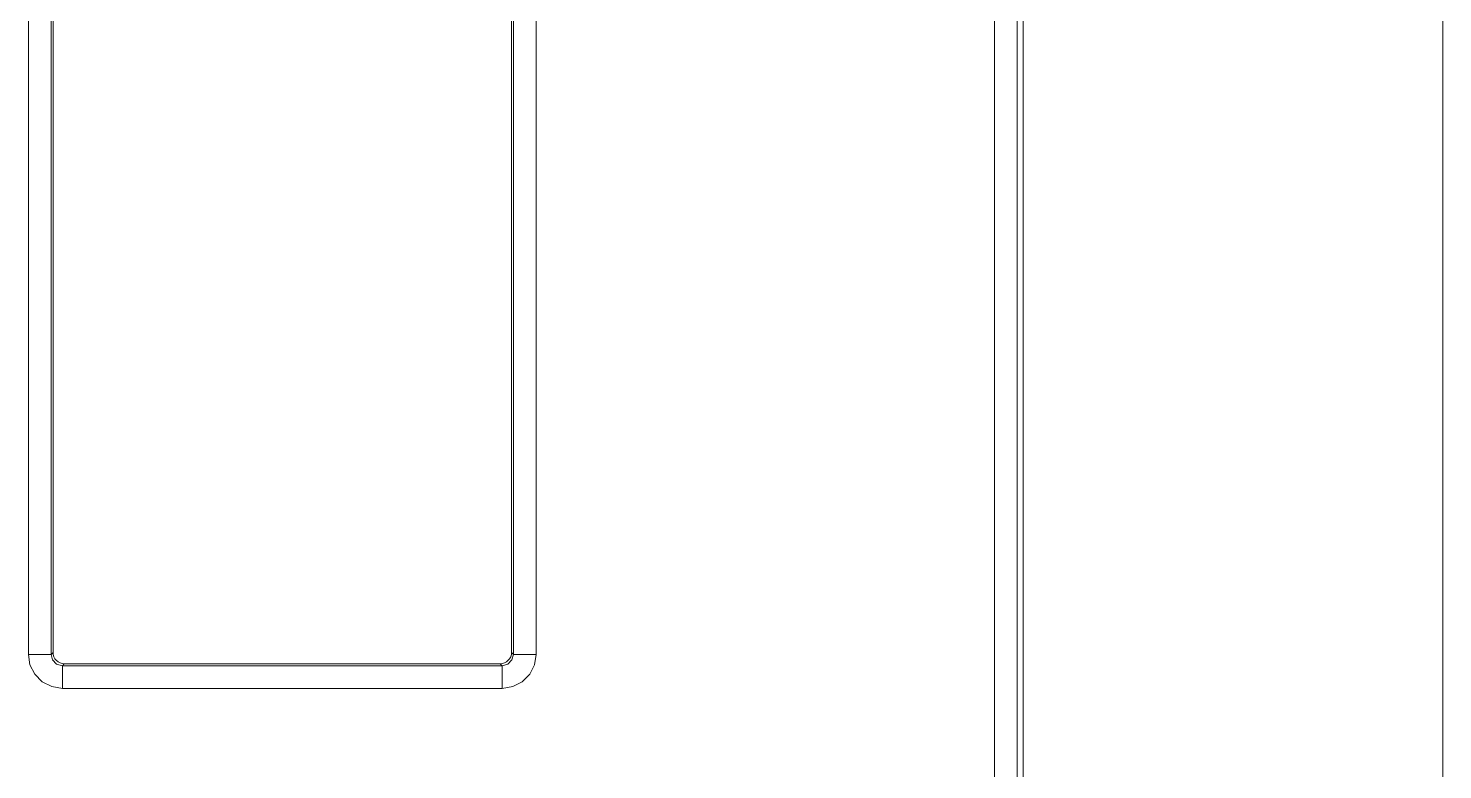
# Model space of a CAD drawing. Header units: millimetres. Extents: x 33157 to 59611, y -29750 to 1750.
# Drawn here: x 55007.4 to 55069.7, y -3166.9 to -3134.2 of the extents above; entities that cross this region are included whole.
import ezdxf

# ---------------------------------------------------------------- set-up
doc = ezdxf.new("R2010")
doc.units = ezdxf.units.MM
doc.layers.add('layer 1', color=7, linetype='Continuous', lineweight=18)
doc.layers.add('YOUCEGUDINGEDXF_CONTINUOUS_LINE', color=7, linetype='Continuous', lineweight=18)

msp = doc.modelspace()

# ---------------------------------------------------------------- linework, layer by layer
at = {"layer": 'layer 1', "lineweight": 9}
for p, q in [((55049.946, -3051.201), (55049.946, -3217.212)), ((55050.947, -3052.201), (55050.947, -3216.211)), ((55051.21, -3052.201), (55051.21, -3216.211)), ((55007.37, -3106.962), (55007.37, -3161.802)), ((55008.371, -3106.962), (55008.371, -3161.802)), ((55008.458, -3107.05), (55008.458, -3161.714)), ((55028.667, -3107.05), (55028.667, -3161.714)), ((55028.754, -3106.962), (55028.754, -3161.802)), ((55029.755, -3106.962), (55029.755, -3161.802)), ((55008.871, -3162.302), (55008.871, -3163.302)), ((55028.254, -3162.302), (55028.254, -3163.302))]:
    msp.add_line(p, q, dxfattribs=at)
for points in [[(55007.37, -3161.802), (55007.37, -3161.802), (55008.371, -3161.802), (55008.371, -3161.802)], [(55008.458, -3161.714), (55008.458, -3161.714), (55008.371, -3161.802), (55008.371, -3161.802)], [(55028.667, -3161.714), (55028.667, -3161.714), (55028.754, -3161.802), (55028.754, -3161.802)], [(55029.755, -3161.802), (55029.755, -3161.802), (55028.754, -3161.802), (55028.754, -3161.802)], [(55028.254, -3162.302), (55028.254, -3162.302), (55008.871, -3162.302), (55008.871, -3162.302)], [(55028.166, -3162.214), (55028.166, -3162.214), (55008.95, -3162.214), (55008.95, -3162.214)], [(55008.95, -3162.214), (55008.95, -3162.214), (55008.871, -3162.302), (55008.871, -3162.302)], [(55028.166, -3162.214), (55028.166, -3162.214), (55028.254, -3162.302), (55028.254, -3162.302)], [(55028.254, -3163.302), (55028.254, -3163.302), (55008.871, -3163.302), (55008.871, -3163.302)]]:
    msp.add_open_spline(points, degree=3, dxfattribs=at)
for points, knots in [([(55007.37, -3161.802), (55007.37, -3161.802), (55007.44, -3162.267), (55007.44, -3162.267), (55007.44, -3162.267), (55007.66, -3162.679), (55007.66, -3162.679), (55007.66, -3162.679), (55007.984, -3163.013), (55007.984, -3163.013), (55007.984, -3163.013), (55008.406, -3163.223), (55008.406, -3163.223), (55008.406, -3163.223), (55008.871, -3163.302), (55008.871, -3163.302)], [0, 0, 0, 0, 152470.062118, 152470.062118, 152470.062118, 304940.124236, 304940.124236, 304940.124236, 457410.186354, 457410.186354, 457410.186354, 609880.248473, 609880.248473, 609880.248473, 762350.310591, 762350.310591, 762350.310591, 762350.310591]), ([(55008.371, -3161.802), (55008.371, -3161.802), (55008.432, -3162.047), (55008.432, -3162.047), (55008.432, -3162.047), (55008.616, -3162.232), (55008.616, -3162.232), (55008.616, -3162.232), (55008.871, -3162.302), (55008.871, -3162.302)], [0, 0, 0, 0, 162940.702707, 162940.702707, 162940.702707, 325881.405414, 325881.405414, 325881.405414, 488822.108122, 488822.108122, 488822.108122, 488822.108122]), ([(55008.458, -3161.714), (55008.458, -3161.714), (55008.467, -3161.81), (55008.467, -3161.81), (55008.467, -3161.81), (55008.493, -3161.907), (55008.493, -3161.907), (55008.493, -3161.907), (55008.537, -3161.995), (55008.537, -3161.995), (55008.537, -3161.995), (55008.599, -3162.065), (55008.599, -3162.065), (55008.599, -3162.065), (55008.678, -3162.126), (55008.678, -3162.126), (55008.678, -3162.126), (55008.766, -3162.179), (55008.766, -3162.179), (55008.766, -3162.179), (55008.853, -3162.205), (55008.853, -3162.205), (55008.853, -3162.205), (55008.95, -3162.214), (55008.95, -3162.214)], [0, 0, 0, 0, 146785.129164, 146785.129164, 146785.129164, 293570.258329, 293570.258329, 293570.258329, 440355.387493, 440355.387493, 440355.387493, 587140.516658, 587140.516658, 587140.516658, 733925.645822, 733925.645822, 733925.645822, 880710.774987, 880710.774987, 880710.774987, 1027495.904151, 1027495.904151, 1027495.904151, 1174281.033316, 1174281.033316, 1174281.033316, 1174281.033316]), ([(55028.166, -3162.214), (55028.166, -3162.214), (55028.263, -3162.205), (55028.263, -3162.205), (55028.263, -3162.205), (55028.359, -3162.179), (55028.359, -3162.179), (55028.359, -3162.179), (55028.447, -3162.126), (55028.447, -3162.126), (55028.447, -3162.126), (55028.517, -3162.065), (55028.517, -3162.065), (55028.517, -3162.065), (55028.579, -3161.995), (55028.579, -3161.995), (55028.579, -3161.995), (55028.631, -3161.907), (55028.631, -3161.907), (55028.631, -3161.907), (55028.658, -3161.81), (55028.658, -3161.81), (55028.658, -3161.81), (55028.667, -3161.714), (55028.667, -3161.714)], [0, 0, 0, 0, 146836.708606, 146836.708606, 146836.708606, 293673.417212, 293673.417212, 293673.417212, 440510.125818, 440510.125818, 440510.125818, 587346.834423, 587346.834423, 587346.834423, 734183.543029, 734183.543029, 734183.543029, 881020.251635, 881020.251635, 881020.251635, 1027856.960241, 1027856.960241, 1027856.960241, 1174693.668847, 1174693.668847, 1174693.668847, 1174693.668847]), ([(55028.254, -3163.302), (55028.254, -3163.302), (55028.719, -3163.223), (55028.719, -3163.223), (55028.719, -3163.223), (55029.132, -3163.013), (55029.132, -3163.013), (55029.132, -3163.013), (55029.465, -3162.679), (55029.465, -3162.679), (55029.465, -3162.679), (55029.676, -3162.267), (55029.676, -3162.267), (55029.676, -3162.267), (55029.755, -3161.802), (55029.755, -3161.802)], [0, 0, 0, 0, 152528.127436, 152528.127436, 152528.127436, 305056.254871, 305056.254871, 305056.254871, 457584.382307, 457584.382307, 457584.382307, 610112.509742, 610112.509742, 610112.509742, 762640.637178, 762640.637178, 762640.637178, 762640.637178]), ([(55028.254, -3162.302), (55028.254, -3162.302), (55028.5, -3162.232), (55028.5, -3162.232), (55028.5, -3162.232), (55028.684, -3162.047), (55028.684, -3162.047), (55028.684, -3162.047), (55028.754, -3161.802), (55028.754, -3161.802)], [0, 0, 0, 0, 162998.628953, 162998.628953, 162998.628953, 325997.257907, 325997.257907, 325997.257907, 488995.88686, 488995.88686, 488995.88686, 488995.88686])]:
    msp.add_open_spline(points, degree=3, knots=knots, dxfattribs=at)
at = {"layer": 'YOUCEGUDINGEDXF_CONTINUOUS_LINE', "color": 7, "linetype": 'Continuous'}
msp.add_line((55069.708, -3202.204), (55069.708, -3066.204), dxfattribs=at)

doc.saveas('drawing.dxf')
